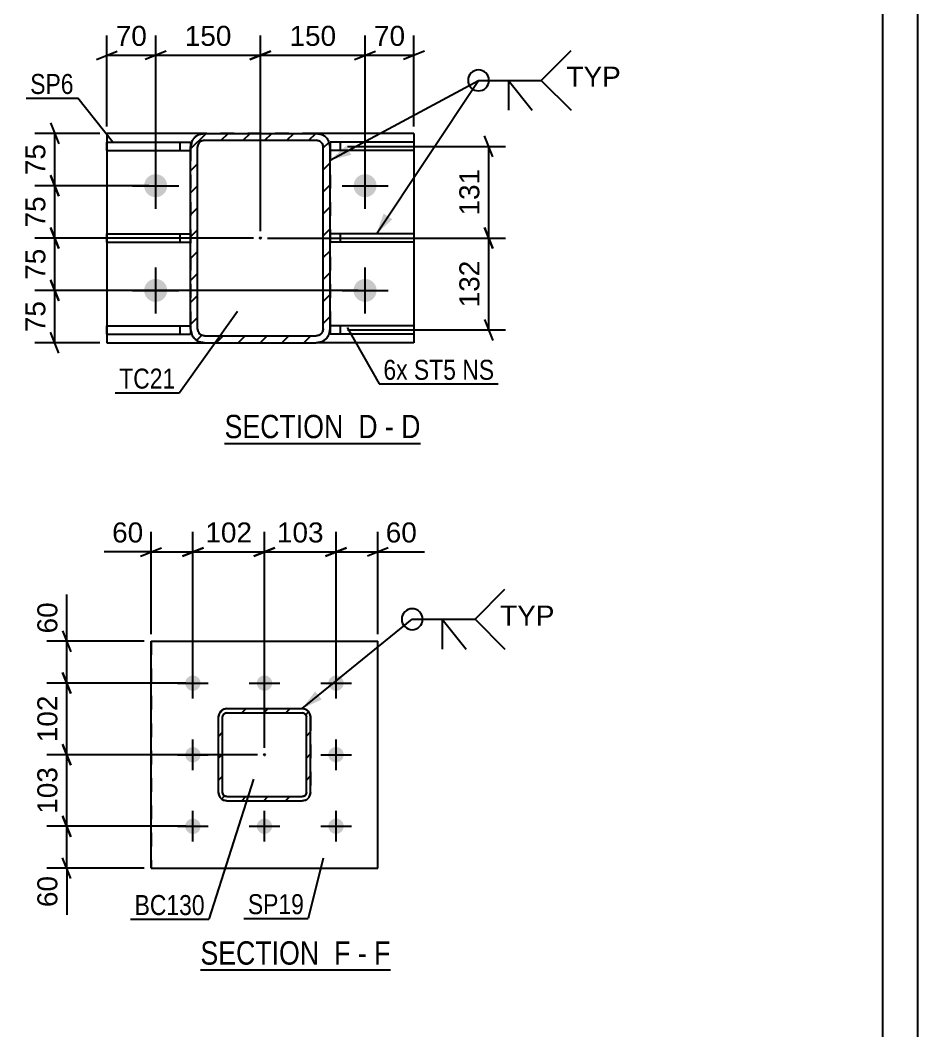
# Model space of a CAD drawing. Header units: millimetres. Extents: x -130 to 464, y -170 to 250.
# Drawn here: x 335.2 to 463.8, y -16.4 to 128.3 of the extents above; entities that cross this region are included whole.
import ezdxf

# ---------------------------------------------------------------- set-up
doc = ezdxf.new("R2010")
doc.units = ezdxf.units.MM
doc.linetypes.add('DXK_LINE_DOT2', pattern=[3.9198, 1.9599, -1.9599])
doc.linetypes.add('DXK_LINE_DOT3', pattern=[5.9187, 2.979, -0.9799, 0.9799, -0.9799])
doc.styles.add('Arial', font='ARIAL.TTF', dxfattribs={"height": 0.2})
doc.styles.add('Arial Narrow', font='ARIALN.TTF', dxfattribs={"height": 0.2})

# ---------------------------------------------------------------- blocks, each defined once
blk = doc.blocks.new('Unknown-284858837-1134')
at = {"color": 5, "linetype": 'Continuous'}
for p, q in [((463.84, -169.58), (463.84, 250.42)), ((458.84, -164.58), (458.84, 245.42))]:
    blk.add_line(p, q, dxfattribs=at)
blk = doc.blocks.new('Unknown-284858837-15 - 3851')
at = {"color": 6, "linetype": 'Continuous'}
blk.add_line((361.06, -7.68), (388.28, -7.68), dxfattribs=at)
at = {"color": 0, "linetype": 'Continuous'}
for points in [[(379.17, -6.93), (379.17, -3.43), (361.06, -3.43), (361.06, -6.93)], [(382.56, -6.93), (382.56, -3.43), (380.22, -3.43), (380.22, -6.93)], [(384.89, -6.93), (384.89, -3.43), (383.61, -3.43), (383.61, -6.93)], [(388.28, -6.93), (388.28, -3.43), (385.94, -3.43), (385.94, -6.93)]]:
    blk.add_wipeout(points, dxfattribs=at)
at = {"color": 7, "linetype": 'Continuous', "style": 'Arial Narrow'}
for s, p in [('SECTION ', (361.06, -6.93)), ('F', (380.22, -6.93)), ('F', (385.94, -6.93)), ('-', (383.61, -6.93))]:
    blk.add_text(s, height=3.34, dxfattribs=at).set_placement(p)
blk = doc.blocks.new('Unknown-284858837-16 - 4032')
at = {"color": 6, "linetype": 'Continuous'}
blk.add_line((364.52, 67.73), (392.59, 67.73), dxfattribs=at)
at = {"color": 0, "linetype": 'Continuous'}
for points in [[(382.63, 68.48), (382.63, 71.98), (364.52, 71.98), (364.52, 68.48)], [(386.45, 68.48), (386.45, 71.98), (383.68, 71.98), (383.68, 68.48)], [(388.77, 68.48), (388.77, 71.98), (387.5, 71.98), (387.5, 68.48)], [(392.59, 68.48), (392.59, 71.98), (389.82, 71.98), (389.82, 68.48)]]:
    blk.add_wipeout(points, dxfattribs=at)
at = {"color": 7, "linetype": 'Continuous', "style": 'Arial Narrow'}
for s, p in [('SECTION ', (364.52, 68.48)), ('D', (383.68, 68.48)), ('D', (389.82, 68.48)), ('-', (387.5, 68.48))]:
    blk.add_text(s, height=3.34, dxfattribs=at).set_placement(p)
blk = doc.blocks.new('Bolt-284858837-3858 - 3851')
at = {"linetype": 'Continuous'}
for points in [[(361.09, 33.39), (361.06, 33.16), (360.99, 32.94), (360.88, 32.74), (360.72, 32.57), (360.54, 32.43), (360.33, 32.34), (360.1, 32.29), (359.87, 32.29), (359.65, 32.34), (359.44, 32.43), (359.25, 32.57), (359.1, 32.74), (358.98, 32.94), (358.91, 33.16), (358.89, 33.39), (358.91, 33.61), (358.98, 33.83), (359.1, 34.03), (359.25, 34.2), (359.44, 34.34), (359.65, 34.43), (359.87, 34.48), (360.1, 34.48), (360.33, 34.43), (360.54, 34.34), (360.72, 34.2), (360.88, 34.03), (360.99, 33.83), (361.06, 33.61)], [(371.34, 33.39), (371.31, 33.16), (371.24, 32.94), (371.13, 32.74), (370.97, 32.57), (370.79, 32.44), (370.58, 32.34), (370.35, 32.29), (370.12, 32.29), (369.9, 32.34), (369.69, 32.44), (369.5, 32.57), (369.35, 32.74), (369.23, 32.94), (369.16, 33.16), (369.14, 33.39), (369.16, 33.62), (369.23, 33.84), (369.35, 34.03), (369.5, 34.21), (369.69, 34.34), (369.9, 34.43), (370.12, 34.48), (370.35, 34.48), (370.58, 34.43), (370.79, 34.34), (370.97, 34.21), (371.13, 34.03), (371.24, 33.84), (371.31, 33.62)], [(381.59, 33.39), (381.56, 33.16), (381.49, 32.94), (381.38, 32.74), (381.22, 32.57), (381.04, 32.44), (380.83, 32.34), (380.6, 32.3), (380.37, 32.3), (380.15, 32.34), (379.94, 32.44), (379.75, 32.57), (379.6, 32.74), (379.48, 32.94), (379.41, 33.16), (379.39, 33.39), (379.41, 33.62), (379.48, 33.84), (379.6, 34.04), (379.75, 34.21), (379.94, 34.34), (380.15, 34.44), (380.37, 34.48), (380.6, 34.48), (380.83, 34.44), (381.04, 34.34), (381.22, 34.21), (381.38, 34.04), (381.49, 33.84), (381.56, 33.62)], [(361.09, 23.14), (361.06, 22.91), (360.99, 22.69), (360.88, 22.49), (360.72, 22.32), (360.54, 22.18), (360.33, 22.09), (360.1, 22.04), (359.87, 22.04), (359.65, 22.09), (359.44, 22.18), (359.25, 22.32), (359.1, 22.49), (358.98, 22.69), (358.91, 22.91), (358.89, 23.14), (358.91, 23.36), (358.98, 23.58), (359.1, 23.78), (359.25, 23.95), (359.44, 24.09), (359.65, 24.18), (359.87, 24.23), (360.1, 24.23), (360.33, 24.18), (360.54, 24.09), (360.72, 23.95), (360.88, 23.78), (360.99, 23.58), (361.06, 23.36)], [(381.59, 23.14), (381.56, 22.91), (381.49, 22.69), (381.38, 22.49), (381.22, 22.32), (381.04, 22.19), (380.83, 22.09), (380.6, 22.05), (380.37, 22.05), (380.15, 22.09), (379.94, 22.19), (379.75, 22.32), (379.6, 22.49), (379.48, 22.69), (379.41, 22.91), (379.39, 23.14), (379.41, 23.37), (379.48, 23.59), (379.6, 23.79), (379.75, 23.96), (379.94, 24.09), (380.15, 24.19), (380.37, 24.23), (380.6, 24.23), (380.83, 24.19), (381.04, 24.09), (381.22, 23.96), (381.38, 23.79), (381.49, 23.59), (381.56, 23.37)], [(361.09, 12.89), (361.06, 12.66), (360.99, 12.44), (360.88, 12.24), (360.73, 12.07), (360.54, 11.93), (360.33, 11.84), (360.1, 11.79), (359.87, 11.79), (359.65, 11.84), (359.44, 11.93), (359.25, 12.07), (359.1, 12.24), (358.98, 12.44), (358.91, 12.66), (358.89, 12.89), (358.91, 13.11), (358.98, 13.33), (359.1, 13.53), (359.25, 13.7), (359.44, 13.84), (359.65, 13.93), (359.87, 13.98), (360.1, 13.98), (360.33, 13.93), (360.54, 13.84), (360.72, 13.7), (360.88, 13.53), (360.99, 13.33), (361.06, 13.11)], [(371.34, 12.89), (371.31, 12.66), (371.24, 12.44), (371.13, 12.24), (370.98, 12.07), (370.79, 11.94), (370.58, 11.84), (370.35, 11.79), (370.12, 11.79), (369.9, 11.84), (369.69, 11.94), (369.5, 12.07), (369.35, 12.24), (369.23, 12.44), (369.16, 12.66), (369.14, 12.89), (369.16, 13.12), (369.23, 13.34), (369.35, 13.53), (369.5, 13.71), (369.69, 13.84), (369.9, 13.93), (370.12, 13.98), (370.35, 13.98), (370.58, 13.93), (370.79, 13.84), (370.97, 13.71), (371.13, 13.53), (371.24, 13.34), (371.31, 13.12)], [(381.59, 12.89), (381.56, 12.66), (381.49, 12.44), (381.38, 12.24), (381.23, 12.07), (381.04, 11.94), (380.83, 11.84), (380.6, 11.8), (380.37, 11.8), (380.15, 11.84), (379.94, 11.94), (379.75, 12.07), (379.6, 12.24), (379.48, 12.44), (379.41, 12.66), (379.39, 12.89), (379.41, 13.12), (379.48, 13.34), (379.6, 13.54), (379.75, 13.71), (379.94, 13.84), (380.15, 13.94), (380.37, 13.98), (380.6, 13.98), (380.83, 13.94), (381.04, 13.84), (381.22, 13.71), (381.38, 13.54), (381.49, 13.34), (381.56, 13.12)]]:
    blk.add_hatch(color=1, dxfattribs=at).paths.add_polyline_path(points)
at = {"color": 1, "linetype": 'Continuous'}
for p, q in [((359.99, 31.19), (359.99, 35.59)), ((370.24, 31.19), (370.24, 35.59)), ((380.49, 31.19), (380.49, 35.59)), ((357.79, 33.39), (362.19, 33.39)), ((368.04, 33.39), (372.44, 33.39)), ((378.29, 33.39), (382.69, 33.39)), ((359.99, 20.94), (359.99, 25.34)), ((380.49, 20.94), (380.49, 25.34)), ((357.79, 23.14), (362.19, 23.14)), ((378.29, 23.14), (382.69, 23.14)), ((359.99, 10.69), (359.99, 15.09)), ((370.24, 10.69), (370.24, 15.09)), ((380.49, 10.69), (380.49, 15.09)), ((357.79, 12.89), (362.19, 12.89)), ((368.04, 12.89), (372.44, 12.89)), ((378.29, 12.89), (382.69, 12.89))]:
    blk.add_line(p, q, dxfattribs=at)
blk = doc.blocks.new('Part-284858837-3920 - 3851')
at = {"color": 2, "linetype": 'Continuous'}
for p, q in [((353.98, 39.39), (353.98, 39.39)), ((353.99, 6.89), (353.98, 39.39)), ((353.98, 39.39), (386.48, 39.39)), ((386.49, 6.89), (386.48, 39.39)), ((353.99, 6.89), (353.99, 6.89)), ((353.99, 6.89), (386.49, 6.89))]:
    blk.add_line(p, q, dxfattribs=at)
at = {"color": 7, "linetype": 'DXK_LINE_DOT2'}
for p, q in [((353.98, 39.39), (353.99, 6.89)), ((386.49, 6.89), (386.48, 39.39))]:
    blk.add_line(p, q, dxfattribs=at)
blk = doc.blocks.new('Part-284858837-3939 - 3851')
at = {"linetype": 'Continuous'}
h = blk.add_hatch(dxfattribs=at)
h.set_pattern_fill('', scale=0.7, style=0, pattern_type=0)
h.set_pattern_definition([(45, (364.376, 29.6455), (-1.57154, 1.57154), [])])
h.paths.add_polyline_path([(364.84, 29.74), (364.38, 29.65), (363.99, 29.39), (363.73, 29), (363.64, 28.54), (363.64, 17.74), (363.73, 17.28), (363.99, 16.89), (364.38, 16.63), (364.84, 16.54), (375.64, 16.54), (376.1, 16.63), (376.49, 16.89), (376.75, 17.28), (376.84, 17.74), (376.84, 28.54), (376.74, 29), (376.48, 29.39), (376.09, 29.65), (375.64, 29.74)])
h.paths.add_polyline_path([(375.64, 29.14), (375.86, 29.09), (376.06, 28.96), (376.19, 28.77), (376.24, 28.54), (376.24, 17.74), (376.19, 17.51), (376.06, 17.31), (375.87, 17.18), (375.64, 17.14), (364.84, 17.14), (364.61, 17.18), (364.41, 17.31), (364.28, 17.51), (364.24, 17.74), (364.24, 28.54), (364.28, 28.77), (364.41, 28.96), (364.61, 29.09), (364.84, 29.14)])
blk.add_hatch(color=246, dxfattribs=at).paths.add_polyline_path([(370.24, 23.04, -1), (370.24, 23.24, -1)])
at = {"color": 7, "linetype": 'DXK_LINE_DOT2'}
for p, q in [((363.64, 28.54), (363.73, 29)), ((364.41, 28.96), (364.28, 28.77)), ((364.38, 29.65), (364.84, 29.74)), ((364.61, 29.09), (364.41, 28.96)), ((364.84, 29.14), (364.61, 29.09)), ((364.84, 29.74), (375.64, 29.74)), ((364.84, 29.14), (375.64, 29.14)), ((375.64, 29.74), (376.1, 29.65)), ((375.87, 29.09), (375.64, 29.14)), ((376.06, 28.96), (375.87, 29.09)), ((376.19, 28.77), (376.06, 28.96)), ((376.74, 29), (376.75, 29)), ((376.75, 29), (376.84, 28.54)), ((363.64, 17.74), (363.64, 28.54)), ((364.28, 28.77), (364.24, 28.54)), ((364.24, 17.74), (364.24, 28.54)), ((376.24, 28.54), (376.19, 28.77)), ((376.24, 17.74), (376.24, 28.54)), ((376.84, 28.54), (376.84, 17.74)), ((363.73, 17.28), (363.64, 17.74)), ((364.24, 17.74), (364.28, 17.51)), ((364.28, 17.51), (364.41, 17.31)), ((376.06, 17.31), (376.19, 17.51)), ((376.19, 17.51), (376.24, 17.74)), ((376.84, 17.73), (376.75, 17.28)), ((376.84, 17.74), (376.84, 17.73)), ((364.84, 16.54), (364.38, 16.63)), ((364.41, 17.31), (364.61, 17.18)), ((364.61, 17.18), (364.84, 17.14)), ((364.84, 17.14), (375.64, 17.14)), ((364.84, 16.54), (375.64, 16.54)), ((375.64, 17.14), (375.87, 17.18)), ((376.1, 16.63), (375.64, 16.54)), ((375.87, 17.18), (376.06, 17.31))]:
    blk.add_line(p, q, dxfattribs=at)
at = {"color": 2, "linetype": 'Continuous'}
for p, q in [((363.73, 29), (363.64, 28.54)), ((364.28, 28.77), (364.41, 28.96)), ((364.84, 29.74), (364.38, 29.65)), ((364.41, 28.96), (364.61, 29.09)), ((364.61, 29.09), (364.84, 29.14)), ((364.84, 29.74), (364.84, 29.74)), ((364.84, 29.74), (375.64, 29.74)), ((364.84, 29.14), (364.84, 29.14)), ((364.84, 29.14), (375.64, 29.14)), ((375.64, 29.74), (375.64, 29.74)), ((376.09, 29.65), (375.64, 29.74)), ((375.64, 29.14), (375.64, 29.14)), ((375.64, 29.14), (375.86, 29.09)), ((375.86, 29.09), (376.06, 28.96)), ((376.06, 28.96), (376.19, 28.77)), ((376.84, 28.54), (376.74, 29)), ((363.64, 28.54), (363.64, 28.54)), ((363.64, 17.74), (363.64, 28.54)), ((364.24, 28.54), (364.28, 28.77)), ((364.24, 28.54), (364.24, 28.54)), ((364.24, 17.74), (364.24, 28.54)), ((376.19, 28.77), (376.24, 28.54)), ((376.24, 28.54), (376.24, 28.54)), ((376.24, 17.74), (376.24, 28.54)), ((376.84, 28.54), (376.84, 28.54)), ((376.84, 17.74), (376.84, 28.54)), ((363.64, 17.74), (363.64, 17.74)), ((363.64, 17.74), (363.73, 17.28)), ((364.24, 17.74), (364.24, 17.74)), ((364.28, 17.51), (364.24, 17.74)), ((364.41, 17.31), (364.28, 17.51)), ((376.19, 17.51), (376.06, 17.31)), ((376.24, 17.74), (376.19, 17.51)), ((376.24, 17.74), (376.24, 17.74)), ((376.75, 17.28), (376.84, 17.74)), ((376.84, 17.74), (376.84, 17.74)), ((364.38, 16.63), (364.84, 16.54)), ((364.61, 17.18), (364.41, 17.31)), ((364.84, 17.14), (364.61, 17.18)), ((364.84, 17.14), (364.84, 17.14)), ((364.84, 17.14), (375.64, 17.14)), ((364.84, 16.54), (364.84, 16.54)), ((364.84, 16.54), (375.64, 16.54)), ((375.87, 17.18), (375.64, 17.14)), ((375.64, 17.14), (375.64, 17.14)), ((375.64, 16.54), (376.1, 16.63)), ((375.64, 16.54), (375.64, 16.54)), ((376.06, 17.31), (375.87, 17.18))]:
    blk.add_line(p, q, dxfattribs=at)
at = {"color": 7, "linetype": 'DXK_LINE_DOT3'}
blk.add_line((370.24, 23.14), (370.24, 23.14), dxfattribs=at)
at = {"color": 246, "linetype": 'DXK_LINE_DOT2'}
blk.add_line((370.24, 23.14), (370.24, 23.14), dxfattribs=at)
at = {"color": 246, "linetype": 'Continuous'}
blk.add_circle((370.24, 23.14), 0.1, dxfattribs=at)
at = {"color": 7, "linetype": 'DXK_LINE_DOT2'}
for centre, start, end in [((364.84, 28.54), 112.5099, 157.5099), ((375.64, 28.54), 22.5099, 67.5099), ((364.84, 17.74), 202.5099, 247.5099), ((375.64, 17.74), 292.5099, 337.5099)]:
    blk.add_arc(centre, 1.2, start, end, dxfattribs=at)
at = {"color": 2, "linetype": 'Continuous'}
for centre, start, end in [((364.84, 28.54), 112.5099, 157.5099), ((375.64, 28.54), 22.5099, 67.5099), ((364.84, 17.74), 202.5099, 247.5099), ((375.64, 17.74), 292.5099, 337.5099)]:
    blk.add_arc(centre, 1.2, start, end, dxfattribs=at)
blk = doc.blocks.new('Part-284858837-4085 - 4032')
at = {"color": 2, "linetype": 'Continuous'}
for p, q in [((391.65, 110.88), (379.65, 110.88)), ((379.65, 110.88), (379.65, 110.14)), ((391.65, 110.88), (391.65, 109.68)), ((391.65, 109.68), (379.65, 109.68))]:
    blk.add_line(p, q, dxfattribs=at)
at = {"color": 7, "linetype": 'DXK_LINE_DOT2'}
for p, q in [((379.65, 109.68), (379.65, 110.14)), ((381.15, 109.68), (381.15, 110.88))]:
    blk.add_line(p, q, dxfattribs=at)
blk = doc.blocks.new('Bolt-284858837-4038 - 4032')
at = {"linetype": 'Continuous'}
for points in [[(353, 104.64, -1), (356.3, 104.64, -1)], [(383, 104.64, -1), (386.3, 104.64, -1)], [(353, 89.64, -1), (356.3, 89.64, -1)], [(383, 89.64, -1), (386.3, 89.64, -1)]]:
    blk.add_hatch(color=1, dxfattribs=at).paths.add_polyline_path(points)
at = {"color": 1, "linetype": 'Continuous'}
for p, q in [((354.65, 101.34), (354.65, 107.94)), ((384.65, 101.34), (384.65, 107.94)), ((351.35, 104.64), (357.95, 104.64)), ((381.35, 104.64), (387.95, 104.64)), ((354.65, 86.34), (354.65, 92.94)), ((384.65, 86.34), (384.65, 92.94)), ((351.35, 89.64), (357.95, 89.64)), ((381.35, 89.64), (387.95, 89.64))]:
    blk.add_line(p, q, dxfattribs=at)
blk = doc.blocks.new('Part-284858837-4047 - 4032')
at = {"linetype": 'Continuous'}
h = blk.add_hatch(dxfattribs=at)
h.set_pattern_fill('', scale=0.7, style=0, pattern_type=0)
h.set_pattern_definition([(45, (379.5012, 110.9008), (-1.57154, 1.57154), [])])
h.paths.add_polyline_path([(379.65, 110.14), (379.5, 110.9), (379.07, 111.55), (378.42, 111.98), (377.65, 112.14), (361.65, 112.14), (360.89, 111.98), (360.24, 111.55), (359.81, 110.9), (359.65, 110.14), (359.65, 84.14), (359.81, 83.37), (360.24, 82.72), (360.89, 82.29), (361.65, 82.14), (377.65, 82.14), (378.42, 82.29), (379.07, 82.72), (379.5, 83.37), (379.65, 84.14)])
h.paths.add_polyline_path([(378.58, 83.75), (378.36, 83.43), (378.04, 83.21), (377.65, 83.14), (361.65, 83.14), (361.27, 83.21), (360.95, 83.43), (360.73, 83.75), (360.65, 84.14), (360.65, 110.14), (360.73, 110.52), (360.95, 110.84), (361.27, 111.06), (361.65, 111.14), (377.65, 111.14), (378.04, 111.06), (378.36, 110.84), (378.58, 110.52), (378.65, 110.14), (378.65, 84.14)])
blk.add_hatch(color=246, dxfattribs=at).paths.add_polyline_path([(369.65, 97.04, -1), (369.65, 97.24, -1)])
at = {"color": 7, "linetype": 'DXK_LINE_DOT2'}
for p, q in [((360.89, 111.98), (361.65, 112.14)), ((361.65, 112.14), (377.65, 112.14)), ((377.65, 112.14), (378.42, 111.98)), ((359.65, 110.14), (359.81, 110.9)), ((359.65, 110.14), (359.65, 84.14)), ((360.73, 110.52), (360.65, 110.14)), ((360.65, 84.14), (360.65, 110.14)), ((361.65, 111.14), (361.27, 111.06)), ((361.65, 111.14), (377.65, 111.14)), ((378.04, 111.06), (377.65, 111.14)), ((378.65, 110.14), (378.58, 110.52)), ((378.65, 84.14), (378.65, 110.14)), ((379.5, 110.9), (379.65, 110.14)), ((379.65, 110.14), (379.65, 84.14)), ((359.81, 83.37), (359.65, 84.14)), ((360.65, 84.14), (360.73, 83.75)), ((378.58, 83.75), (378.65, 84.14)), ((379.65, 84.14), (379.5, 83.37)), ((361.27, 83.21), (361.65, 83.14)), ((361.65, 83.14), (377.65, 83.14)), ((377.65, 83.14), (378.04, 83.21)), ((361.65, 82.14), (360.89, 82.29)), ((361.65, 82.14), (377.65, 82.14)), ((378.42, 82.29), (377.65, 82.14))]:
    blk.add_line(p, q, dxfattribs=at)
at = {"color": 2, "linetype": 'Continuous'}
for p, q in [((361.65, 112.14), (360.89, 111.98)), ((361.65, 112.14), (377.65, 112.14)), ((378.42, 111.98), (377.65, 112.14)), ((359.81, 110.9), (359.65, 110.14)), ((359.65, 84.14), (359.65, 110.14)), ((360.65, 110.14), (360.73, 110.52)), ((360.65, 84.14), (360.65, 110.14)), ((361.27, 111.06), (361.65, 111.14)), ((361.65, 111.14), (377.65, 111.14)), ((377.65, 111.14), (378.04, 111.06)), ((378.58, 110.52), (378.65, 110.14)), ((378.65, 84.14), (378.65, 110.14)), ((379.65, 110.14), (379.5, 110.9)), ((379.65, 84.14), (379.65, 110.14)), ((359.65, 84.14), (359.81, 83.37)), ((360.73, 83.75), (360.65, 84.14)), ((378.65, 84.14), (378.58, 83.75)), ((379.5, 83.37), (379.65, 84.14)), ((361.65, 83.14), (361.27, 83.21)), ((361.65, 83.14), (377.65, 83.14)), ((378.04, 83.21), (377.65, 83.14)), ((360.89, 82.29), (361.65, 82.14)), ((361.65, 82.14), (377.65, 82.14)), ((377.65, 82.14), (378.42, 82.29))]:
    blk.add_line(p, q, dxfattribs=at)
at = {"color": 7, "linetype": 'DXK_LINE_DOT3'}
blk.add_line((369.65, 97.14), (369.65, 97.14), dxfattribs=at)
at = {"color": 246, "linetype": 'DXK_LINE_DOT2'}
blk.add_line((369.65, 97.14), (369.65, 97.14), dxfattribs=at)
at = {"color": 246, "linetype": 'Continuous'}
blk.add_circle((369.65, 97.14), 0.1, dxfattribs=at)
at = {"color": 7, "linetype": 'DXK_LINE_DOT2'}
for centre, radius, start, end in [((361.65, 110.14), 2, 112.5, 157.5), ((377.65, 110.14), 2, 22.5, 67.5), ((361.65, 110.14), 1, 112.5, 157.5), ((377.65, 110.14), 1, 22.5, 67.5), ((361.65, 84.14), 2, 202.5, 247.5), ((361.65, 84.14), 1, 202.5, 247.5), ((377.65, 84.14), 1, 292.5, 337.5), ((377.65, 84.14), 2, 292.5, 337.5)]:
    blk.add_arc(centre, radius, start, end, dxfattribs=at)
at = {"color": 2, "linetype": 'Continuous'}
for centre, radius, start, end in [((361.65, 110.14), 2, 112.5, 157.5), ((377.65, 110.14), 2, 22.5, 67.5), ((361.65, 110.14), 1, 112.5, 157.5), ((377.65, 110.14), 1, 22.5, 67.5), ((361.65, 84.14), 2, 202.5, 247.5), ((361.65, 84.14), 1, 202.5, 247.5), ((377.65, 84.14), 1, 292.5, 337.5), ((377.65, 84.14), 2, 292.5, 337.5)]:
    blk.add_arc(centre, radius, start, end, dxfattribs=at)
blk = doc.blocks.new('Part-284858837-4080 - 4032')
at = {"color": 2, "linetype": 'Continuous'}
for p, q in [((391.65, 97.73), (379.65, 97.73)), ((391.65, 97.73), (391.65, 96.53)), ((391.65, 96.53), (379.65, 96.53))]:
    blk.add_line(p, q, dxfattribs=at)
at = {"color": 7, "linetype": 'DXK_LINE_DOT2'}
for p, q in [((379.65, 97.73), (379.65, 96.53)), ((381.15, 96.53), (381.15, 97.73))]:
    blk.add_line(p, q, dxfattribs=at)
blk = doc.blocks.new('Part-284858837-4072 - 4032')
at = {"color": 2, "linetype": 'Continuous'}
for p, q in [((361.65, 112.14), (347.65, 112.14)), ((347.65, 112.14), (347.65, 82.14)), ((391.65, 112.14), (377.65, 112.14)), ((391.65, 112.14), (391.65, 82.14)), ((347.65, 82.14), (361.65, 82.14)), ((391.65, 82.14), (377.65, 82.14))]:
    blk.add_line(p, q, dxfattribs=at)
at = {"color": 7, "linetype": 'DXK_LINE_DOT2'}
for p, q in [((377.65, 112.14), (361.65, 112.14)), ((361.65, 82.14), (377.65, 82.14))]:
    blk.add_line(p, q, dxfattribs=at)
blk = doc.blocks.new('Part-284858837-4090 - 4032')
at = {"color": 2, "linetype": 'Continuous'}
for p, q in [((391.65, 84.58), (379.65, 84.58)), ((379.65, 84.13), (379.65, 83.38)), ((391.65, 84.58), (391.65, 83.38)), ((391.65, 83.38), (379.65, 83.38))]:
    blk.add_line(p, q, dxfattribs=at)
at = {"color": 7, "linetype": 'DXK_LINE_DOT2'}
for p, q in [((379.65, 84.58), (379.65, 84.13)), ((381.15, 83.38), (381.15, 84.58))]:
    blk.add_line(p, q, dxfattribs=at)
blk = doc.blocks.new('Part-284858837-4095 - 4032')
at = {"color": 2, "linetype": 'Continuous'}
for p, q in [((347.65, 96.53), (347.65, 97.73)), ((347.65, 97.73), (359.65, 97.73)), ((347.65, 96.53), (359.65, 96.53))]:
    blk.add_line(p, q, dxfattribs=at)
at = {"color": 7, "linetype": 'DXK_LINE_DOT2'}
for p, q in [((358.15, 96.53), (358.15, 97.73)), ((359.65, 97.73), (359.65, 96.53))]:
    blk.add_line(p, q, dxfattribs=at)
blk = doc.blocks.new('Part-284858837-4100 - 4032')
at = {"color": 2, "linetype": 'Continuous'}
for p, q in [((347.65, 109.68), (347.65, 110.88)), ((347.65, 110.88), (359.65, 110.88)), ((359.65, 110.88), (359.65, 110.13)), ((347.65, 109.68), (359.65, 109.68))]:
    blk.add_line(p, q, dxfattribs=at)
at = {"color": 7, "linetype": 'DXK_LINE_DOT2'}
for p, q in [((358.15, 109.68), (358.15, 110.88)), ((359.65, 110.13), (359.65, 109.68))]:
    blk.add_line(p, q, dxfattribs=at)
blk = doc.blocks.new('Part-284858837-4105 - 4032')
at = {"color": 2, "linetype": 'Continuous'}
for p, q in [((347.65, 83.38), (347.65, 84.58)), ((347.65, 84.58), (359.65, 84.58)), ((359.65, 84.14), (359.65, 83.38)), ((347.65, 83.38), (359.65, 83.38))]:
    blk.add_line(p, q, dxfattribs=at)
at = {"color": 7, "linetype": 'DXK_LINE_DOT2'}
for p, q in [((358.15, 83.38), (358.15, 84.58)), ((359.65, 84.58), (359.65, 84.14))]:
    blk.add_line(p, q, dxfattribs=at)
blk = doc.blocks.new('StraightDimension-284858837-3981 - 3851')
at = {"color": 7, "linetype": 'Continuous'}
for p, q in [((353.98, 40.39), (353.98, 55.04)), ((359.99, 34.39), (359.99, 55.04)), ((353.98, 52.19), (347.29, 52.19)), ((353.98, 52.19), (347.29, 52.19)), ((352.48, 51.59), (355.48, 52.79)), ((353.98, 52.19), (359.99, 52.19)), ((361.49, 52.79), (358.49, 51.59))]:
    blk.add_line(p, q, dxfattribs=at)
at = {"color": 0}
blk.add_wipeout([(353.46, 52.94), (353.46, 57.14), (347.81, 57.14), (347.81, 52.94)], dxfattribs=at)
at = {"color": 3, "style": 'Arial'}
blk.add_text('60', height=2.865, dxfattribs=at).set_placement((348.41, 53.54))
blk = doc.blocks.new('StraightDimension-284858837-3999 - 3851')
at = {"color": 7, "linetype": 'Continuous'}
for p, q in [((380.49, 34.39), (380.49, 55.04)), ((386.48, 40.39), (386.48, 55.04)), ((378.99, 51.59), (381.99, 52.79)), ((380.49, 52.19), (386.48, 52.19)), ((387.98, 52.79), (384.98, 51.59)), ((386.48, 52.19), (393.18, 52.19)), ((386.48, 52.19), (393.18, 52.19))]:
    blk.add_line(p, q, dxfattribs=at)
at = {"color": 0}
blk.add_wipeout([(392.66, 52.94), (392.66, 57.14), (387.01, 57.14), (387.01, 52.94)], dxfattribs=at)
at = {"color": 3, "style": 'Arial'}
blk.add_text('60', height=2.865, dxfattribs=at).set_placement((387.61, 53.54))
blk = doc.blocks.new('StraightDimension-284858837-3944 - 3851')
at = {"color": 7, "linetype": 'Continuous'}
for p, q in [((341.31, 14.39), (342.51, 11.39)), ((358.99, 12.89), (339.06, 12.89)), ((341.91, 6.89), (341.91, 12.89)), ((342.51, 5.39), (341.31, 8.39)), ((352.99, 6.89), (339.06, 6.89)), ((341.91, 6.89), (341.91, 0.19)), ((341.91, 6.89), (341.91, 0.19))]:
    blk.add_line(p, q, dxfattribs=at)
at = {"color": 0}
blk.add_wipeout([(341.16, 6.36), (336.96, 6.36), (336.96, 0.71), (341.16, 0.71)], dxfattribs=at)
at = {"color": 3, "style": 'Arial'}
blk.add_text('60', height=2.865, rotation=90.0002, dxfattribs=at).set_placement((340.56, 1.31))
blk = doc.blocks.new('StraightDimension-284858837-3954 - 3851')
at = {"color": 7, "linetype": 'Continuous'}
for p, q in [((341.31, 24.64), (342.51, 21.64)), ((369.24, 23.14), (339.06, 23.14)), ((341.91, 12.89), (341.91, 23.14)), ((342.51, 11.39), (341.31, 14.39)), ((358.99, 12.89), (339.06, 12.89))]:
    blk.add_line(p, q, dxfattribs=at)
at = {"color": 0}
blk.add_wipeout([(341.16, 21.95), (336.96, 21.95), (336.96, 14.08), (341.16, 14.08)], dxfattribs=at)
at = {"color": 3, "style": 'Arial'}
blk.add_text('103', height=2.865, rotation=90.0002, dxfattribs=at).set_placement((340.56, 14.68))
blk = doc.blocks.new('StraightDimension-284858837-3962 - 3851')
at = {"color": 7, "linetype": 'Continuous'}
for p, q in [((341.31, 34.89), (342.51, 31.89)), ((358.99, 33.39), (339.06, 33.39)), ((341.91, 23.14), (341.91, 33.39)), ((342.51, 21.64), (341.31, 24.64)), ((369.24, 23.14), (339.06, 23.14))]:
    blk.add_line(p, q, dxfattribs=at)
at = {"color": 0}
blk.add_wipeout([(341.16, 32.2), (336.96, 32.2), (336.96, 24.33), (341.16, 24.33)], dxfattribs=at)
at = {"color": 3, "style": 'Arial'}
blk.add_text('102', height=2.865, rotation=90.0002, dxfattribs=at).set_placement((340.56, 24.93))
blk = doc.blocks.new('StraightDimension-284858837-3970 - 3851')
at = {"color": 7, "linetype": 'Continuous'}
for p, q in [((341.91, 39.39), (341.91, 46.08)), ((341.91, 39.39), (341.91, 46.08)), ((341.31, 40.89), (342.51, 37.89)), ((352.98, 39.39), (339.06, 39.39)), ((341.91, 33.39), (341.91, 39.39)), ((342.51, 31.89), (341.31, 34.89)), ((358.99, 33.39), (339.06, 33.39))]:
    blk.add_line(p, q, dxfattribs=at)
at = {"color": 0}
blk.add_wipeout([(341.16, 45.56), (336.96, 45.56), (336.96, 39.91), (341.16, 39.91)], dxfattribs=at)
at = {"color": 3, "style": 'Arial'}
blk.add_text('60', height=2.865, rotation=90.0002, dxfattribs=at).set_placement((340.56, 40.51))
blk = doc.blocks.new('StraightDimension-284858837-3991 - 3851')
at = {"color": 7, "linetype": 'Continuous'}
for p, q in [((359.99, 34.39), (359.99, 55.04)), ((370.23, 24.14), (370.23, 55.04)), ((358.49, 51.59), (361.49, 52.79)), ((359.99, 52.19), (370.23, 52.19)), ((371.73, 52.79), (368.73, 51.59))]:
    blk.add_line(p, q, dxfattribs=at)
at = {"color": 0}
blk.add_wipeout([(369.04, 52.94), (369.04, 57.14), (361.17, 57.14), (361.17, 52.94)], dxfattribs=at)
at = {"color": 3, "style": 'Arial'}
blk.add_text('102', height=2.865, dxfattribs=at).set_placement((361.77, 53.54))
blk = doc.blocks.new('StraightDimension-284858837-4009 - 3851')
at = {"color": 7, "linetype": 'Continuous'}
for p, q in [((370.23, 24.14), (370.23, 55.04)), ((380.49, 34.39), (380.49, 55.04)), ((368.73, 51.59), (371.73, 52.79)), ((370.23, 52.19), (380.49, 52.19)), ((381.99, 52.79), (378.99, 51.59))]:
    blk.add_line(p, q, dxfattribs=at)
at = {"color": 0}
blk.add_wipeout([(379.29, 52.94), (379.29, 57.14), (371.42, 57.14), (371.42, 52.94)], dxfattribs=at)
at = {"color": 3, "style": 'Arial'}
blk.add_text('103', height=2.865, dxfattribs=at).set_placement((372.02, 53.54))
blk = doc.blocks.new('StraightDimension-284858837-4199 - 4032')
at = {"color": 7, "linetype": 'Continuous'}
for p, q in [((402.97, 108.78), (401.77, 111.78)), ((382.15, 110.28), (404.77, 110.28)), ((402.37, 97.14), (402.37, 110.28)), ((401.77, 98.64), (402.97, 95.64)), ((370.65, 97.14), (404.77, 97.14))]:
    blk.add_line(p, q, dxfattribs=at)
at = {"color": 0}
blk.add_wipeout([(401.62, 107.65), (397.42, 107.65), (397.42, 99.77), (401.62, 99.77)], dxfattribs=at)
at = {"color": 3, "style": 'Arial'}
blk.add_text('131', height=2.865, rotation=90.0002, dxfattribs=at).set_placement((401.02, 100.37))
blk = doc.blocks.new('StraightDimension-284858837-4149 - 4032')
at = {"color": 7, "linetype": 'Continuous'}
for p, q in [((339.59, 91.14), (340.79, 88.14)), ((383.65, 89.64), (337.34, 89.64)), ((340.19, 82.14), (340.19, 89.64)), ((340.79, 80.64), (339.59, 83.64)), ((346.65, 82.14), (337.34, 82.14))]:
    blk.add_line(p, q, dxfattribs=at)
at = {"color": 0}
blk.add_wipeout([(339.44, 88.71), (335.24, 88.71), (335.24, 83.06), (339.44, 83.06)], dxfattribs=at)
at = {"color": 3, "style": 'Arial'}
blk.add_text('75', height=2.865, rotation=90.0002, dxfattribs=at).set_placement((338.84, 83.66))
blk = doc.blocks.new('StraightDimension-284858837-4228 - 4032')
at = {"color": 7, "linetype": 'Continuous'}
for p, q in [((354.65, 105.64), (354.65, 126.17)), ((369.65, 98.14), (369.65, 126.17)), ((356.15, 123.92), (353.15, 122.72)), ((354.65, 123.32), (369.65, 123.32)), ((368.15, 122.72), (371.15, 123.92))]:
    blk.add_line(p, q, dxfattribs=at)
at = {"color": 0}
blk.add_wipeout([(366.09, 124.07), (366.09, 128.27), (358.22, 128.27), (358.22, 124.07)], dxfattribs=at)
at = {"color": 3, "style": 'Arial'}
blk.add_text('150', height=2.865, dxfattribs=at).set_placement((358.82, 124.67))
blk = doc.blocks.new('StraightDimension-284858837-4207 - 4032')
at = {"color": 7, "linetype": 'Continuous'}
for p, q in [((384.65, 105.64), (384.65, 126.17)), ((391.65, 113.14), (391.65, 126.17)), ((383.15, 122.72), (386.15, 123.92)), ((384.65, 123.32), (391.65, 123.32)), ((393.15, 123.92), (390.15, 122.72))]:
    blk.add_line(p, q, dxfattribs=at)
at = {"color": 0}
blk.add_wipeout([(390.98, 124.07), (390.98, 128.27), (385.33, 128.27), (385.33, 124.07)], dxfattribs=at)
at = {"color": 3, "style": 'Arial'}
blk.add_text('70', height=2.865, dxfattribs=at).set_placement((385.93, 124.67))
blk = doc.blocks.new('StraightDimension-284858837-4159 - 4032')
at = {"color": 7, "linetype": 'Continuous'}
for p, q in [((339.59, 98.64), (340.79, 95.64)), ((368.65, 97.14), (337.34, 97.14)), ((340.19, 89.64), (340.19, 97.14)), ((340.79, 88.14), (339.59, 91.14)), ((383.65, 89.64), (337.34, 89.64))]:
    blk.add_line(p, q, dxfattribs=at)
at = {"color": 0}
blk.add_wipeout([(339.44, 96.21), (335.24, 96.21), (335.24, 90.56), (339.44, 90.56)], dxfattribs=at)
at = {"color": 3, "style": 'Arial'}
blk.add_text('75', height=2.865, rotation=90.0002, dxfattribs=at).set_placement((338.84, 91.16))
blk = doc.blocks.new('StraightDimension-284858837-4170 - 4032')
at = {"color": 7, "linetype": 'Continuous'}
for p, q in [((339.59, 106.14), (340.79, 103.14)), ((353.65, 104.64), (337.34, 104.64)), ((340.19, 97.14), (340.19, 104.64)), ((340.79, 95.64), (339.59, 98.64)), ((368.65, 97.14), (337.34, 97.14))]:
    blk.add_line(p, q, dxfattribs=at)
at = {"color": 0}
blk.add_wipeout([(339.44, 103.71), (335.24, 103.71), (335.24, 98.06), (339.44, 98.06)], dxfattribs=at)
at = {"color": 3, "style": 'Arial'}
blk.add_text('75', height=2.865, rotation=90.0002, dxfattribs=at).set_placement((338.84, 98.66))
blk = doc.blocks.new('StraightDimension-284858837-4181 - 4032')
at = {"color": 7, "linetype": 'Continuous'}
for p, q in [((339.59, 113.64), (340.79, 110.64)), ((346.65, 112.14), (337.34, 112.14)), ((340.19, 104.64), (340.19, 112.14)), ((340.79, 103.14), (339.59, 106.14)), ((353.65, 104.64), (337.34, 104.64))]:
    blk.add_line(p, q, dxfattribs=at)
at = {"color": 0}
blk.add_wipeout([(339.44, 111.21), (335.24, 111.21), (335.24, 105.56), (339.44, 105.56)], dxfattribs=at)
at = {"color": 3, "style": 'Arial'}
blk.add_text('75', height=2.865, rotation=90.0002, dxfattribs=at).set_placement((338.84, 106.16))
blk = doc.blocks.new('StraightDimension-284858837-4192 - 4032')
at = {"color": 7, "linetype": 'Continuous'}
for p, q in [((402.97, 95.64), (401.77, 98.64)), ((370.65, 97.14), (404.77, 97.14)), ((402.37, 83.98), (402.37, 97.14)), ((401.77, 85.48), (402.97, 82.48)), ((382.15, 83.98), (404.77, 83.98))]:
    blk.add_line(p, q, dxfattribs=at)
at = {"color": 0}
blk.add_wipeout([(401.62, 94.5), (397.42, 94.5), (397.42, 86.62), (401.62, 86.62)], dxfattribs=at)
at = {"color": 3, "style": 'Arial'}
blk.add_text('132', height=2.865, rotation=90.0002, dxfattribs=at).set_placement((401.02, 87.22))
blk = doc.blocks.new('StraightDimension-284858837-4217 - 4032')
at = {"color": 7, "linetype": 'Continuous'}
for p, q in [((369.65, 98.14), (369.65, 126.17)), ((384.65, 105.64), (384.65, 126.17)), ((371.15, 123.92), (368.15, 122.72)), ((369.65, 123.32), (384.65, 123.32)), ((383.15, 122.72), (386.15, 123.92))]:
    blk.add_line(p, q, dxfattribs=at)
at = {"color": 0}
blk.add_wipeout([(381.09, 124.07), (381.09, 128.27), (373.22, 128.27), (373.22, 124.07)], dxfattribs=at)
at = {"color": 3, "style": 'Arial'}
blk.add_text('150', height=2.865, dxfattribs=at).set_placement((373.82, 124.67))
blk = doc.blocks.new('StraightDimension-284858837-4239 - 4032')
at = {"color": 7, "linetype": 'Continuous'}
for p, q in [((347.65, 113.14), (347.65, 126.17)), ((354.65, 105.64), (354.65, 126.17)), ((346.15, 122.72), (349.15, 123.92)), ((347.65, 123.32), (354.65, 123.32)), ((356.15, 123.92), (353.15, 122.72))]:
    blk.add_line(p, q, dxfattribs=at)
at = {"color": 0}
blk.add_wipeout([(353.98, 124.07), (353.98, 128.27), (348.33, 128.27), (348.33, 124.07)], dxfattribs=at)
at = {"color": 3, "style": 'Arial'}
blk.add_text('70', height=2.865, dxfattribs=at).set_placement((348.93, 124.67))
blk = doc.blocks.new('Mark-284858837-3916 - 3851')
at = {"color": 0}
blk.add_wipeout([(375.9, 0.3), (375.9, 3.3), (367.86, 3.3), (367.86, 0.3)], dxfattribs=at)
blk.add_wipeout([(375.9, 0.3), (375.9, 3.3), (367.86, 3.3), (367.86, 0.3)], dxfattribs=at)
at = {"color": 30, "linetype": 'Continuous'}
for p in [(378.65, 8.32), (367.26, -0.3)]:
    blk.add_line(p, (376.5, -0.3), dxfattribs=at)
at = {"color": 3, "style": 'Arial Narrow'}
blk.add_text('SP19', height=2.863, dxfattribs=at).set_placement((367.86, 0.3))
blk = doc.blocks.new('Mark-284858837-3935 - 3851')
at = {"color": 0}
blk.add_wipeout([(361.68, 0.17), (361.68, 3.17), (351.63, 3.17), (351.63, 0.17)], dxfattribs=at)
blk.add_wipeout([(361.68, 0.17), (361.68, 3.17), (351.63, 3.17), (351.63, 0.17)], dxfattribs=at)
at = {"color": 30, "linetype": 'Continuous'}
for p in [(368.68, 19.63), (351.03, -0.43)]:
    blk.add_line(p, (362.28, -0.43), dxfattribs=at)
at = {"color": 3, "style": 'Arial Narrow'}
blk.add_text('BC130', height=2.863, dxfattribs=at).set_placement((351.63, 0.17))
blk = doc.blocks.new('WeldMark-284858837-4017 - 3851')
at = {"linetype": 'Continuous'}
blk.add_hatch(color=30, dxfattribs=at).paths.add_polyline_path([(378.44, 31.05), (375.64, 29.74), (377.49, 32.21)])
at = {"color": 30, "linetype": 'Continuous'}
for p, q in [((375.64, 29.74), (391.4, 42.54)), ((391.4, 42.54), (400.4, 42.54))]:
    blk.add_line(p, q, dxfattribs=at)
at = {"color": 3, "linetype": 'Continuous'}
for q in [(399.11, 38.26), (395.69, 38.26)]:
    blk.add_line((395.69, 42.54), q, dxfattribs=at)
for start, end in [(90, 270), (270, 90)]:
    blk.add_arc((391.4, 42.54), 1.5, start, end, dxfattribs=at)
at = {"color": 0, "linetype": 'Continuous'}
blk.add_wipeout([(411.78, 41.64), (411.78, 44.64), (404, 44.64), (404, 41.64)], dxfattribs=at)
blk.add_wipeout([(411.78, 41.64), (411.78, 44.64), (404, 44.64), (404, 41.64)], dxfattribs=at)
at = {"color": 3, "linetype": 'Continuous'}
for q in [(404.69, 46.83), (404.69, 38.26)]:
    blk.add_line((400.4, 42.54), q, dxfattribs=at)
at = {"color": 3, "linetype": 'Continuous', "style": 'Arial'}
blk.add_text('TYP', height=2.865, dxfattribs=at).set_placement((404, 41.64))
blk = doc.blocks.new('Mark-284858837-4043 - 4032')
at = {"color": 0}
blk.add_wipeout([(357.47, 75.58), (357.47, 78.58), (349.43, 78.58), (349.43, 75.58)], dxfattribs=at)
blk.add_wipeout([(357.47, 75.58), (357.47, 78.58), (349.43, 78.58), (349.43, 75.58)], dxfattribs=at)
at = {"color": 30, "linetype": 'Continuous'}
for p in [(366.37, 86.64), (348.83, 74.98)]:
    blk.add_line(p, (358.07, 74.98), dxfattribs=at)
at = {"color": 3, "style": 'Arial Narrow'}
blk.add_text('TC21', height=2.863, dxfattribs=at).set_placement((349.43, 75.58))
blk = doc.blocks.new('Mark-284858837-4068 - 4032')
at = {"color": 0}
blk.add_wipeout([(342.89, 117.78), (342.89, 120.78), (336.68, 120.78), (336.68, 117.78)], dxfattribs=at)
blk.add_wipeout([(342.89, 117.78), (342.89, 120.78), (336.68, 120.78), (336.68, 117.78)], dxfattribs=at)
at = {"color": 30, "linetype": 'Continuous'}
for p in [(336.08, 117.18), (348.45, 110.93)]:
    blk.add_line(p, (343.49, 117.18), dxfattribs=at)
at = {"color": 3, "style": 'Arial Narrow'}
blk.add_text('SP6', height=2.863, dxfattribs=at).set_placement((336.68, 117.78))
blk = doc.blocks.new('MarkSet-284858837-4271 - 4032')
at = {"color": 0}
for points in [[(390.75, 76.84), (390.75, 79.84), (387.28, 79.84), (387.28, 76.84)], [(397.68, 76.84), (397.68, 79.84), (391.65, 79.84), (391.65, 76.84)], [(403.14, 76.84), (403.14, 79.84), (398.58, 79.84), (398.58, 76.84)]]:
    blk.add_wipeout(points, dxfattribs=at)
for points in [[(390.75, 76.84), (390.75, 79.84), (387.28, 79.84), (387.28, 76.84)], [(397.68, 76.84), (397.68, 79.84), (391.65, 79.84), (391.65, 76.84)], [(403.14, 76.84), (403.14, 79.84), (398.58, 79.84), (398.58, 76.84)]]:
    blk.add_wipeout(points, dxfattribs=at)
at = {"color": 30, "linetype": 'Continuous'}
for p, q in [((382.08, 84.32), (386.68, 76.24)), ((386.68, 76.24), (403.74, 76.24))]:
    blk.add_line(p, q, dxfattribs=at)
at = {"color": 3, "style": 'Arial Narrow'}
for s, p in [('6x', (387.28, 76.84)), ('ST5', (391.65, 76.84)), ('NS', (398.58, 76.84))]:
    blk.add_text(s, height=2.863, dxfattribs=at).set_placement(p)
blk = doc.blocks.new('WeldMark-284858837-6201 - 4032')
at = {"linetype": 'Continuous'}
for points in [[(382.65, 109.06), (379.65, 108.3), (381.94, 110.38)], [(388.56, 99.82), (386.27, 97.73), (387.31, 100.65)]]:
    blk.add_hatch(color=30, dxfattribs=at).paths.add_polyline_path(points)
at = {"color": 30, "linetype": 'Continuous'}
for p, q in [((379.65, 108.3), (400.9, 119.73)), ((386.27, 97.73), (400.9, 119.73)), ((400.9, 119.73), (409.9, 119.73))]:
    blk.add_line(p, q, dxfattribs=at)
at = {"color": 3, "linetype": 'Continuous'}
for q in [(408.61, 115.44), (405.18, 115.44)]:
    blk.add_line((405.18, 119.73), q, dxfattribs=at)
for start, end in [(90, 270), (270, 90)]:
    blk.add_arc((400.9, 119.73), 1.5, start, end, dxfattribs=at)
at = {"color": 0, "linetype": 'Continuous'}
blk.add_wipeout([(421.27, 118.83), (421.27, 121.83), (413.5, 121.83), (413.5, 118.83)], dxfattribs=at)
blk.add_wipeout([(421.27, 118.83), (421.27, 121.83), (413.5, 121.83), (413.5, 118.83)], dxfattribs=at)
at = {"color": 3, "linetype": 'Continuous'}
for q in [(414.18, 124.01), (414.18, 115.44)]:
    blk.add_line((409.9, 119.73), q, dxfattribs=at)
at = {"color": 3, "linetype": 'Continuous', "style": 'Arial'}
blk.add_text('TYP', height=2.865, dxfattribs=at).set_placement((413.5, 118.83))

msp = doc.modelspace()

# ---------------------------------------------------------------- block references
for name in ['Unknown-284858837-1134', 'Part-284858837-4072 - 4032', 'Part-284858837-4047 - 4032', 'Part-284858837-4100 - 4032', 'Part-284858837-4085 - 4032', 'Bolt-284858837-4038 - 4032', 'Part-284858837-4095 - 4032', 'Part-284858837-4080 - 4032', 'Part-284858837-4105 - 4032', 'Part-284858837-4090 - 4032', 'Part-284858837-3920 - 3851', 'Bolt-284858837-3858 - 3851', 'Part-284858837-3939 - 3851']:
    msp.add_blockref(name, (0, 0))

# ---------------------------------------------------------------- next in the draw order: block references
for name in ['StraightDimension-284858837-4199 - 4032', 'StraightDimension-284858837-4149 - 4032', 'Unknown-284858837-16 - 4032', 'StraightDimension-284858837-3981 - 3851', 'StraightDimension-284858837-3999 - 3851', 'StraightDimension-284858837-3944 - 3851', 'Mark-284858837-3916 - 3851', 'Unknown-284858837-15 - 3851']:
    msp.add_blockref(name, (0, 0))

# ---------------------------------------------------------------- next in the draw order: block references
for name in ['StraightDimension-284858837-4228 - 4032', 'StraightDimension-284858837-4207 - 4032', 'Mark-284858837-4043 - 4032', 'StraightDimension-284858837-3954 - 3851']:
    msp.add_blockref(name, (0, 0))

# ---------------------------------------------------------------- next in the draw order: block references
for name in ['StraightDimension-284858837-4159 - 4032', 'StraightDimension-284858837-3962 - 3851', 'Mark-284858837-3935 - 3851']:
    msp.add_blockref(name, (0, 0))

# ---------------------------------------------------------------- next in the draw order: block references
for name in ['StraightDimension-284858837-4170 - 4032', 'StraightDimension-284858837-4192 - 4032', 'StraightDimension-284858837-3970 - 3851']:
    msp.add_blockref(name, (0, 0))

# ---------------------------------------------------------------- next in the draw order: block references
for name in ['StraightDimension-284858837-4217 - 4032', 'StraightDimension-284858837-4181 - 4032', 'MarkSet-284858837-4271 - 4032', 'StraightDimension-284858837-3991 - 3851']:
    msp.add_blockref(name, (0, 0))

# ---------------------------------------------------------------- next in the draw order: block references
for name in ['StraightDimension-284858837-4239 - 4032', 'WeldMark-284858837-6201 - 4032', 'StraightDimension-284858837-4009 - 3851']:
    msp.add_blockref(name, (0, 0))

# ---------------------------------------------------------------- next in the draw order: block references
for name in ['Mark-284858837-4068 - 4032', 'WeldMark-284858837-4017 - 3851']:
    msp.add_blockref(name, (0, 0))

doc.saveas('drawing.dxf')
